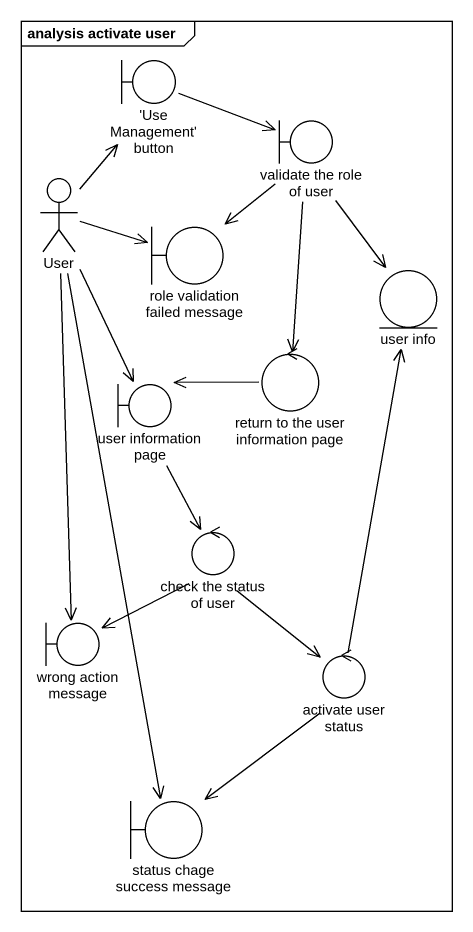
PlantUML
@startuml
mainframe analysis activate user
boundary "'Use Management' button" as Use_Management_button
boundary "validate the role of user" as validate_the_role_of_user
actor User
boundary "role validation failed message" as role_validation_failed
entity "user info" as user_info
control "return to the user information page" as return_to_the_user
boundary "user information page" as user_information_page
control "check the status of user" as check_the_status_of_user
boundary "wrong action message" as wrong_action_message
control "activate user status" as activate_user_status
boundary "status chage success message" as status_chage_success_message
Use_Management_button -right-> validate_the_role_of_user
validate_the_role_of_user --> role_validation_failed
validate_the_role_of_user --> user_info
validate_the_role_of_user --> return_to_the_user
User -up-> Use_Management_button
User -right-> role_validation_failed
User --> user_information_page
User --> wrong_action_message
User --> status_chage_success_message
return_to_the_user -left-> user_information_page
user_information_page --> check_the_status_of_user
check_the_status_of_user --> wrong_action_message
check_the_status_of_user --> activate_user_status
activate_user_status -up-> user_info
activate_user_status --> status_chage_success_message
@enduml
